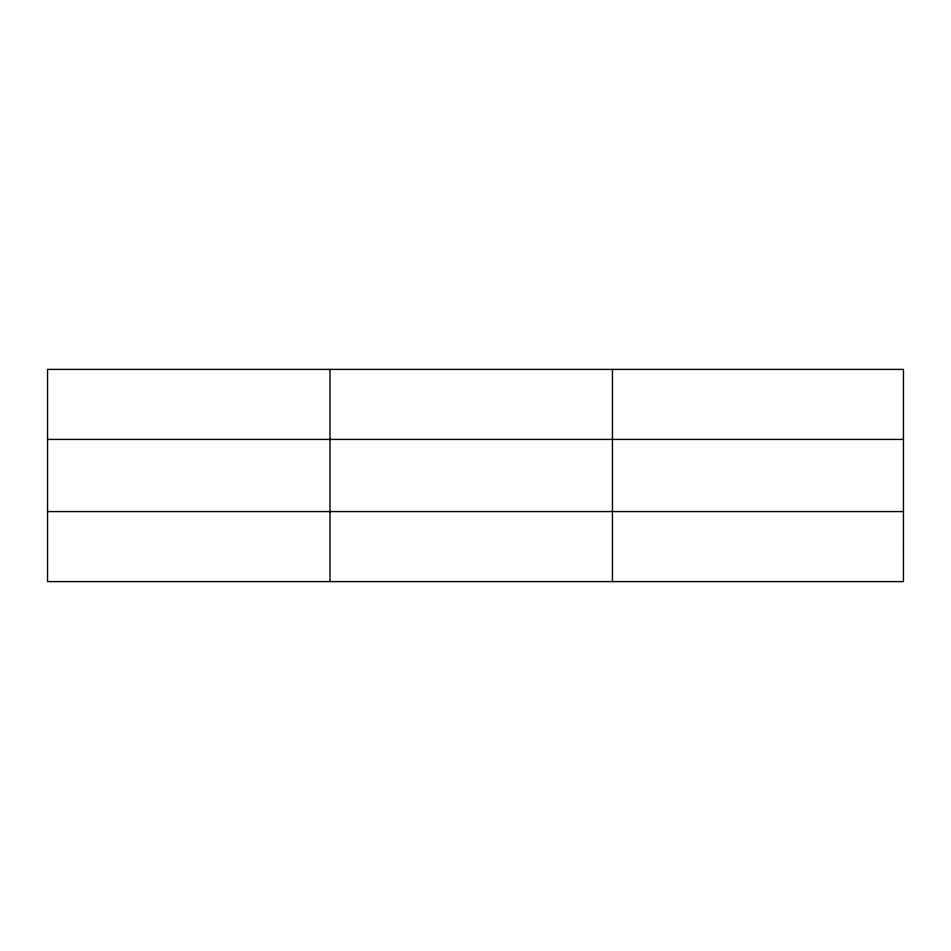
<?xml version="1.0" encoding="UTF-8"?>
<svg xmlns="http://www.w3.org/2000/svg" width="951" height="951" viewBox="0 0 951 951"><rect width="100%" height="100%" fill="white"/><g stroke="black" fill="none" stroke-linecap="round" stroke-linejoin="round"><path stroke-width="1.43" d="M612.444 369.404L612.444 581.596M47.55 439.421L903.45 439.421M47.55 511.579L903.45 511.579M329.997 369.404L329.997 581.596M903.45 546.587L903.45 581.596L47.55 581.596L47.55 369.404L903.45 369.404L903.45 546.587"/></g></svg>
